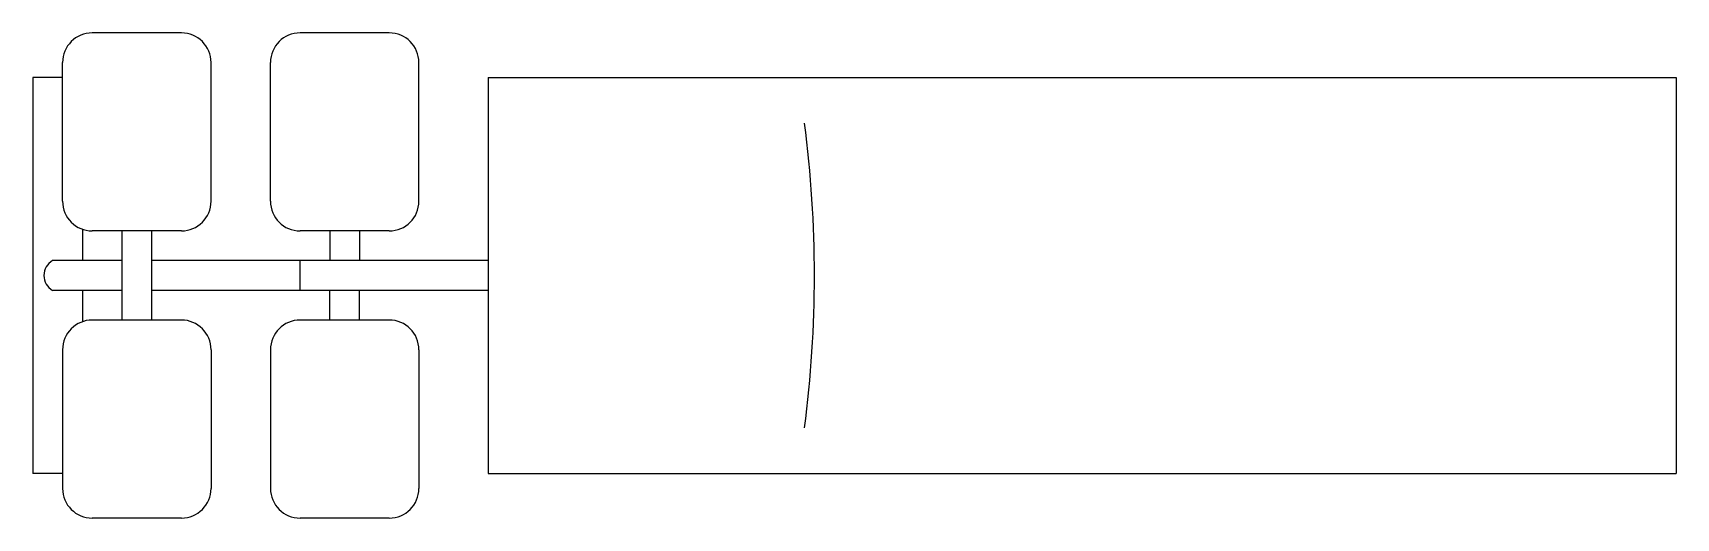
# Model space of a CAD drawing. Header units: millimetres. Extents: x 1380.53 to 1382.19, y 2707.37 to 2707.86.
import ezdxf

# ---------------------------------------------------------------- set-up
doc = ezdxf.new("R2010")
doc.units = ezdxf.units.MM
doc.header["$LTSCALE"] = 10
doc.layers.add('Equipam_fitness', color=1, linetype='Continuous')

msp = doc.modelspace()

# ---------------------------------------------------------------- linework, layer by layer
at = {"layer": 'Equipam_fitness'}
for p, q in [((1380.6774, 2707.8639), (1380.5874, 2707.8639)), ((1380.8874, 2707.8639), (1380.7974, 2707.8639)), ((1380.5574, 2707.6939), (1380.5574, 2707.8339)), ((1380.7074, 2707.6939), (1380.7074, 2707.8339)), ((1380.7674, 2707.6939), (1380.7674, 2707.8339)), ((1380.9174, 2707.6939), (1380.9174, 2707.8339)), ((1380.5574, 2707.8189), (1380.5274, 2707.8189)), ((1380.5274, 2707.8189), (1380.5274, 2707.4189)), ((1380.9874, 2707.8189), (1380.9874, 2707.4189)), ((1380.9874, 2707.8189), (1382.1874, 2707.8189)), ((1382.1874, 2707.8189), (1382.1874, 2707.4189)), ((1380.5774, 2707.6656), (1380.5774, 2707.6339)), ((1380.6774, 2707.6639), (1380.5874, 2707.6639)), ((1380.6174, 2707.6639), (1380.6174, 2707.5739)), ((1380.6474, 2707.6639), (1380.6474, 2707.5739)), ((1380.8874, 2707.6639), (1380.7974, 2707.6639)), ((1380.8274, 2707.6639), (1380.8274, 2707.6339)), ((1380.8574, 2707.6639), (1380.8574, 2707.6339)), ((1380.6174, 2707.6339), (1380.5474, 2707.6339)), ((1380.9874, 2707.6339), (1380.6474, 2707.6339)), ((1380.7974, 2707.6039), (1380.7974, 2707.6339)), ((1380.6174, 2707.6039), (1380.5474, 2707.6039)), ((1380.5774, 2707.6039), (1380.5774, 2707.5722)), ((1380.9874, 2707.6039), (1380.6474, 2707.6039)), ((1380.8274, 2707.5739), (1380.8274, 2707.6039)), ((1380.8574, 2707.5739), (1380.8574, 2707.6039)), ((1380.6774, 2707.5739), (1380.5874, 2707.5739)), ((1380.8874, 2707.5739), (1380.7974, 2707.5739)), ((1380.5574, 2707.5439), (1380.5574, 2707.4039)), ((1380.7074, 2707.5439), (1380.7074, 2707.4039)), ((1380.7674, 2707.5439), (1380.7674, 2707.4039)), ((1380.9174, 2707.5439), (1380.9174, 2707.4039)), ((1380.5574, 2707.4189), (1380.5274, 2707.4189)), ((1380.9874, 2707.4189), (1382.1874, 2707.4189)), ((1380.6774, 2707.3739), (1380.5874, 2707.3739)), ((1380.8874, 2707.3739), (1380.7974, 2707.3739))]:
    msp.add_line(p, q, dxfattribs=at)
for centre, radius, start, end in [((1380.5874, 2707.8339), 0.03, 90, 180), ((1380.6774, 2707.8339), 0.03, 0, 90), ((1380.7974, 2707.8339), 0.03, 90, 180), ((1380.8874, 2707.8339), 0.03, 0, 90), ((1380.1258, 2707.6189), 1.1911, 352.5753, 7.4247), ((1380.5874, 2707.6939), 0.03, 180, 270), ((1380.6774, 2707.6939), 0.03, 270, 0), ((1380.7974, 2707.6939), 0.03, 180, 270), ((1380.8874, 2707.6939), 0.03, 270, 0), ((1380.5556, 2707.6189), 0.0171, 118.7179, 241.2821), ((1380.5874, 2707.5439), 0.03, 90, 180), ((1380.6774, 2707.5439), 0.03, 0, 90), ((1380.7974, 2707.5439), 0.03, 90, 180), ((1380.8874, 2707.5439), 0.03, 0, 90), ((1380.5874, 2707.4039), 0.03, 180, 270), ((1380.6774, 2707.4039), 0.03, 270, 0), ((1380.7974, 2707.4039), 0.03, 180, 270), ((1380.8874, 2707.4039), 0.03, 270, 0)]:
    msp.add_arc(centre, radius, start, end, dxfattribs=at)

doc.saveas('drawing.dxf')
